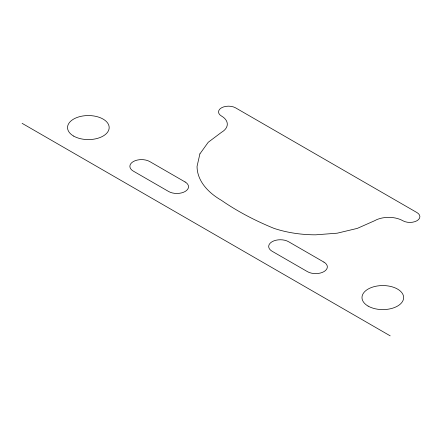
<?xml version="1.0" encoding="UTF-8"?>
<svg xmlns="http://www.w3.org/2000/svg" width="442" height="442" viewBox="0 0 442 442"><rect width="100%" height="100%" fill="white"/><g stroke="black" fill="none" stroke-linecap="round" stroke-linejoin="round"><path stroke-width="0.66" d="M22.1 123.329L390.175 335.832M199.894 153.893L197.055 166.336A83.284 48.084 0 0 0 221.453 200.342A274.211 158.313 0 0 0 274.034 228.381A83.284 48.084 0 0 0 315.676 234.824L337.235 233.183L357.324 228.381L374.573 220.74A19.989 11.542 0 0 1 402.839 220.74A9.995 5.768 0 0 0 416.972 220.74A9.995 5.768 0 0 0 416.972 212.58L235.586 107.854A9.995 5.768 0 0 0 221.453 107.854A9.995 5.768 0 0 0 221.453 116.014A19.989 11.542 0 0 1 221.453 132.335L208.215 142.296L199.894 153.893M185.115 181.977L149.777 161.579A11.658 6.729 0 0 0 133.291 161.579A11.658 6.729 0 0 0 133.291 171.098L168.623 191.496A11.658 6.729 0 0 0 185.115 191.496A11.658 6.729 0 0 0 185.115 181.977M323.925 262.117L288.587 241.719A11.658 6.729 0 0 0 272.095 241.719A11.658 6.729 0 0 0 272.095 251.238L307.433 271.642A11.658 6.729 0 0 0 323.925 271.642A11.658 6.729 0 0 0 323.925 262.117M368.092 306.085A20.824 12.022 0 0 0 402.927 300.693A20.824 12.022 0 0 0 377.424 285.968A20.824 12.022 0 0 0 368.092 306.085M73.632 136.075A20.824 12.022 0 0 0 108.467 130.688A20.824 12.022 0 0 0 82.963 115.964A20.824 12.022 0 0 0 73.632 136.075"/></g></svg>
